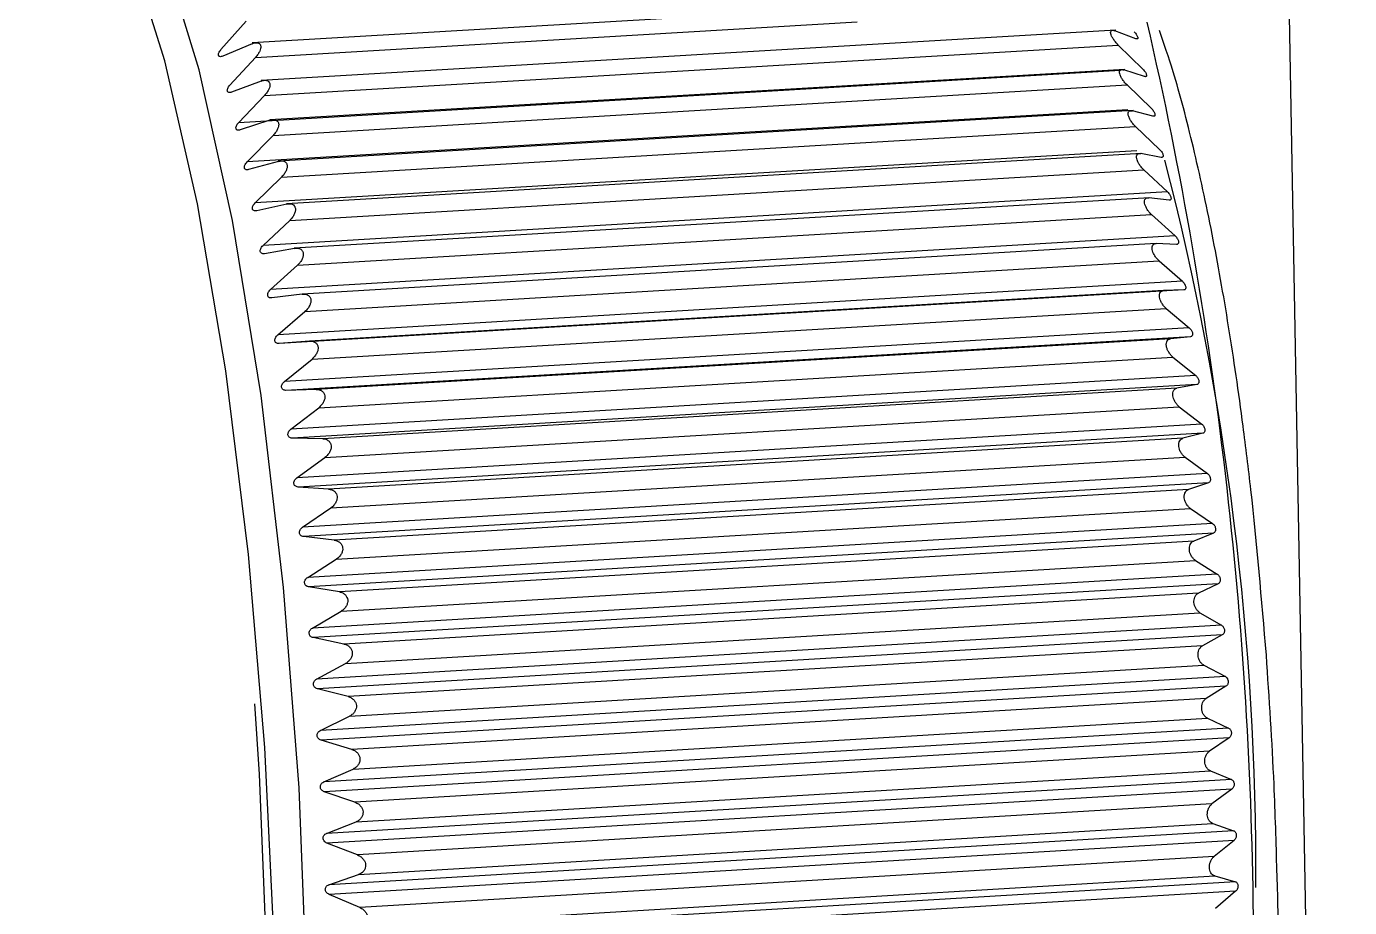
# Model space of a CAD drawing. Header units: millimetres. Extents: x 0 to 279, y 0 to 216.
# Drawn here: x 45.332 to 48.077, y 175.071 to 176.899 of the extents above; entities that cross this region are included whole.
import ezdxf

# ---------------------------------------------------------------- set-up
doc = ezdxf.new("R2010")
doc.units = ezdxf.units.MM

msp = doc.modelspace()

# ---------------------------------------------------------------- linework, layer by layer
at = {"color": 7, "linetype": 'Continuous', "lineweight": 25}
for p, q in [((48.077, 170.0742), (47.9397, 177.6115)), ((47.0393, 176.9375), (45.7998, 176.8644)), ((45.7353, 176.8507), (45.7877, 176.9093)), ((47.5922, 176.8912), (45.8184, 176.7866)), ((47.6335, 176.8732), (47.5901, 176.8899)), ((45.7998, 176.8628), (45.7388, 176.837)), ((45.8255, 176.7556), (47.597, 176.8601)), ((47.597, 176.8601), (47.6482, 176.8099)), ((45.7538, 176.7769), (45.8069, 176.8345)), ((47.6105, 176.8095), (45.8365, 176.7049)), ((47.6516, 176.7948), (47.6085, 176.8086)), ((45.8186, 176.7854), (45.7573, 176.7625)), ((45.8436, 176.6728), (47.6153, 176.7774)), ((47.6153, 176.7774), (47.6659, 176.7285)), ((45.7718, 176.6991), (45.8255, 176.7556)), ((47.6282, 176.7242), (45.8541, 176.6194)), ((47.6691, 176.7127), (47.6264, 176.7236)), ((45.8369, 176.704), (45.7752, 176.684)), ((45.861, 176.5864), (47.6329, 176.691)), ((47.6329, 176.691), (47.683, 176.6436)), ((45.7893, 176.6177), (45.8436, 176.6728)), ((45.8546, 176.6189), (45.7926, 176.6019)), ((47.6453, 176.6354), (45.871, 176.5306)), ((47.6861, 176.6272), (47.6437, 176.635)), ((45.8062, 176.5327), (45.861, 176.5864)), ((45.8779, 176.4965), (47.6499, 176.6012)), ((47.6499, 176.6012), (47.6994, 176.5554)), ((47.6994, 176.5554), (45.8225, 176.4444)), ((45.8717, 176.5303), (45.8094, 176.5163)), ((47.6616, 176.5434), (45.8872, 176.4385)), ((47.7024, 176.5384), (47.6603, 176.5432)), ((45.8941, 176.4035), (47.6662, 176.5083)), ((47.6662, 176.5083), (47.7151, 176.4641)), ((45.8225, 176.4444), (45.8779, 176.4965)), ((47.7151, 176.4641), (45.8381, 176.3531)), ((47.6761, 176.4484), (45.9038, 176.3435)), ((47.718, 176.4466), (47.6761, 176.4484)), ((45.8881, 176.4384), (45.8255, 176.4274)), ((45.8381, 176.3531), (45.8941, 176.4035)), ((45.9095, 176.3075), (47.6818, 176.4124)), ((47.6818, 176.4124), (47.7301, 176.3701)), ((47.7301, 176.3701), (45.853, 176.259)), ((45.9038, 176.3435), (45.841, 176.3355)), ((47.7329, 176.3521), (45.8557, 176.2409)), ((47.6912, 176.3508), (45.9188, 176.2459)), ((47.7329, 176.3521), (47.6912, 176.3508)), ((45.853, 176.259), (45.9095, 176.3075)), ((45.9242, 176.2089), (47.6966, 176.3139)), ((47.6966, 176.3139), (47.7444, 176.2736)), ((47.7444, 176.2736), (45.8671, 176.1624)), ((47.747, 176.2551), (45.8697, 176.1439)), ((47.747, 176.2551), (47.7055, 176.2508)), ((45.9188, 176.2459), (45.8557, 176.2409)), ((47.7055, 176.2508), (45.933, 176.1458)), ((45.8671, 176.1624), (45.9242, 176.2089)), ((45.938, 176.1079), (47.7106, 176.213)), ((47.7106, 176.213), (47.7578, 176.1748)), ((47.7578, 176.1748), (45.8804, 176.0635)), ((45.933, 176.1458), (45.8697, 176.1439)), ((47.7602, 176.1559), (45.8828, 176.0446)), ((47.7189, 176.1485), (45.9463, 176.0434)), ((47.7602, 176.1559), (47.7189, 176.1485)), ((45.8804, 176.0635), (45.938, 176.1079)), ((45.951, 176.0048), (47.7236, 176.11)), ((47.7236, 176.11), (47.7704, 176.074)), ((47.7704, 176.074), (45.8929, 175.9626)), ((45.9463, 176.0434), (45.8828, 176.0446)), ((47.7726, 176.0548), (45.8952, 175.9434)), ((47.7314, 176.0444), (45.9587, 175.9392)), ((47.7726, 176.0548), (47.7314, 176.0444)), ((45.8929, 175.9626), (45.951, 176.0048)), ((45.9631, 175.8999), (47.7358, 176.0052)), ((47.7358, 176.0052), (47.782, 175.9715)), ((47.782, 175.9715), (45.9045, 175.86)), ((47.7841, 175.952), (45.9066, 175.8405)), ((47.7841, 175.952), (47.743, 175.9385)), ((45.9587, 175.9392), (45.8952, 175.9434)), ((47.743, 175.9385), (45.9703, 175.8333)), ((45.9045, 175.86), (45.9631, 175.8999)), ((45.9743, 175.7935), (47.7471, 175.8988)), ((47.7471, 175.8988), (47.7928, 175.8676)), ((47.7928, 175.8676), (45.9152, 175.756)), ((45.9703, 175.8333), (45.9066, 175.8405)), ((47.7947, 175.8479), (45.9171, 175.7363)), ((47.7947, 175.8479), (47.7536, 175.8314)), ((47.7536, 175.8314), (45.9809, 175.726)), ((45.9152, 175.756), (45.9743, 175.7935)), ((45.9846, 175.6858), (47.7573, 175.7912)), ((47.7573, 175.7912), (47.8026, 175.7626)), ((47.8026, 175.7626), (45.925, 175.6509)), ((45.9809, 175.726), (45.9171, 175.7363)), ((47.8043, 175.7426), (45.9267, 175.631)), ((47.8043, 175.7426), (47.7633, 175.7232)), ((47.7633, 175.7232), (45.9905, 175.6177)), ((45.925, 175.6509), (45.9846, 175.6858)), ((45.9938, 175.5772), (47.7666, 175.6827)), ((47.7666, 175.6827), (47.8114, 175.6567)), ((47.8114, 175.6567), (45.9338, 175.5449)), ((45.9905, 175.6177), (45.9267, 175.631)), ((47.813, 175.6366), (45.9354, 175.5249)), ((47.813, 175.6366), (47.7719, 175.6143)), ((47.7719, 175.6143), (45.9991, 175.5087)), ((45.9338, 175.5449), (45.9938, 175.5772)), ((46.0021, 175.468), (47.7749, 175.5736)), ((47.7749, 175.5736), (47.8193, 175.5502)), ((47.8193, 175.5502), (45.9416, 175.4384)), ((45.9991, 175.5087), (45.9354, 175.5249)), ((47.8206, 175.5301), (45.943, 175.4183)), ((47.8206, 175.5301), (47.7795, 175.5049)), ((47.7795, 175.5049), (46.0068, 175.3992)), ((45.9416, 175.4384), (46.0021, 175.468)), ((46.0093, 175.3585), (47.7821, 175.4641)), ((47.7821, 175.4641), (47.8261, 175.4435)), ((47.8261, 175.4435), (45.9485, 175.3316)), ((46.0068, 175.3992), (45.943, 175.4183)), ((47.8272, 175.4234), (45.9496, 175.3114)), ((47.8272, 175.4234), (47.7861, 175.3953)), ((47.7861, 175.3953), (46.0133, 175.2896)), ((45.9485, 175.3316), (46.0093, 175.3585)), ((46.0155, 175.2489), (47.7883, 175.3546)), ((47.7883, 175.3546), (47.8318, 175.3369)), ((47.8318, 175.3369), (45.9542, 175.2249)), ((46.0133, 175.2896), (45.9496, 175.3114)), ((47.8328, 175.3168), (45.9552, 175.2047)), ((47.8328, 175.3168), (47.7916, 175.286)), ((47.7916, 175.286), (46.0188, 175.1802)), ((45.9542, 175.2249), (46.0155, 175.2489)), ((46.0206, 175.1396), (47.7933, 175.2454)), ((47.7933, 175.2454), (47.8365, 175.2305)), ((47.8365, 175.2305), (45.959, 175.1184)), ((47.8373, 175.2105), (45.9598, 175.0984)), ((47.8373, 175.2105), (47.7959, 175.1771)), ((46.0188, 175.1802), (45.9552, 175.2047)), ((47.7959, 175.1771), (46.0233, 175.0712)), ((45.959, 175.1184), (46.0206, 175.1396)), ((46.0246, 175.0308), (47.7973, 175.1367)), ((47.7973, 175.1367), (47.8401, 175.1248)), ((46.0233, 175.0712), (45.9598, 175.0984)), ((47.8401, 175.1248), (45.9627, 175.0126)), ((47.8407, 175.105), (45.9633, 174.9928)), ((47.8407, 175.105), (47.7992, 175.069))]:
    msp.add_line(p, q, dxfattribs=at)
at = {"color": 8, "linetype": 'Continuous', "lineweight": 25}
for p, q in [((45.8069, 176.8345), (47.0553, 176.9081)), ((47.6018, 176.8071), (45.7718, 176.6991)), ((47.6168, 176.7256), (45.7893, 176.6177)), ((47.6353, 176.6407), (45.8062, 176.5327))]:
    msp.add_line(p, q, dxfattribs=at)
at = {"color": 7, "linetype": 'Continuous', "lineweight": 25, "flags": 128}
for points in [[(45.9135, 174.9051), (45.8974, 175.3194), (45.8653, 175.7349), (45.8185, 176.133), (45.7592, 176.4963), (45.6901, 176.8088), (45.614, 177.0567), (45.5345, 177.2294), (45.455, 177.3193), (45.3789, 177.3227), (45.3434, 177.2921)], [(45.6142, 173.3549), (45.6512, 173.382), (45.7149, 173.4943), (45.7686, 173.6824), (45.8099, 173.9387), (45.8371, 174.2526), (45.8492, 174.6114), (45.8456, 175.0003), (45.8264, 175.4032), (45.7924, 175.8034), (45.7451, 176.1844), (45.6864, 176.5305), (45.6187, 176.8275), (45.5448, 177.063), (45.4678, 177.2277), (45.3909, 177.3147), (45.3199, 177.322)], [(45.8045, 175.4937), (45.8146, 175.3478), (45.8285, 175.0025)]]:
    msp.add_lwpolyline(points, dxfattribs=at)
at = {"color": 7, "linetype": 'Continuous', "lineweight": 25}
for centre, radius, start, end in [((39.236, 174.9672), 8.6419, 0.36698, 12.97648), ((41.9976, 175.1421), 5.8852, 359.71546, 14.55424)]:
    msp.add_arc(centre, radius, start, end, dxfattribs=at)
for points, knots in [([(47.5817, 176.8834), (47.5815, 176.8842), (47.5812, 176.8858), (47.5814, 176.8885), (47.5829, 176.8905), (47.5859, 176.8911), (47.5886, 176.8903), (47.5901, 176.8899)], [0, 0, 0, 0, 0.115954, 0.236498, 0.492094, 0.722923, 1, 1, 1, 1]), ([(47.597, 176.8601), (47.595, 176.8622), (47.5914, 176.866), (47.5867, 176.8726), (47.5832, 176.8785), (47.5822, 176.8818), (47.5817, 176.8834)], [0, 0, 0, 0, 0.3092814, 0.5742652, 0.8012087, 1, 1, 1, 1]), ([(47.63, 176.8875), (47.6309, 176.8865), (47.6327, 176.8846), (47.635, 176.8815), (47.6367, 176.8786), (47.6376, 176.8761), (47.6378, 176.8742), (47.6371, 176.873), (47.6357, 176.8725), (47.6342, 176.8729), (47.6335, 176.8732)], [0, 0, 0, 0, 0.149554, 0.286742, 0.39793, 0.499998, 0.60209, 0.713222, 0.850456, 1, 1, 1, 1]), ([(47.9044, 175.5947), (47.8946, 175.7103), (47.8809, 175.8721), (47.853, 176.098), (47.8268, 176.2783), (47.7921, 176.4731), (47.7534, 176.6505), (47.7165, 176.7921), (47.692, 176.8626), (47.6824, 176.8902)], [0, 0, 0, 0, 0.2231824, 0.3123846, 0.4576286, 0.6031379, 0.753587, 0.9036098, 1, 1, 1, 1]), ([(45.7998, 176.8628), (45.8019, 176.8636), (45.8059, 176.865), (45.8112, 176.8651), (45.8148, 176.8637), (45.8168, 176.8614), (45.8177, 176.8591), (45.818, 176.8563), (45.8176, 176.8525), (45.8158, 176.8473), (45.8122, 176.8408), (45.8087, 176.8367), (45.8069, 176.8345)], [0, 0, 0, 0, 0.140336, 0.257699, 0.380393, 0.442016, 0.50203, 0.561821, 0.62279, 0.729753, 0.853343, 1, 1, 1, 1]), ([(45.7388, 176.837), (45.7377, 176.8366), (45.7356, 176.8359), (45.7329, 176.836), (45.731, 176.8369), (45.73, 176.8386), (45.7299, 176.841), (45.7308, 176.844), (45.7326, 176.8474), (45.7344, 176.8495), (45.7353, 176.8507)], [0, 0, 0, 0, 0.149554, 0.286742, 0.39793, 0.499998, 0.60209, 0.713222, 0.850456, 1, 1, 1, 1]), ([(47.6002, 176.8008), (47.6, 176.8017), (47.5997, 176.8034), (47.6, 176.8063), (47.6014, 176.8086), (47.6045, 176.8095), (47.6071, 176.8089), (47.6085, 176.8086)], [0, 0, 0, 0, 0.115134, 0.235017, 0.49707, 0.726554, 1, 1, 1, 1]), ([(47.6153, 176.7774), (47.6133, 176.7794), (47.6097, 176.7832), (47.6051, 176.7898), (47.6017, 176.7958), (47.6006, 176.7992), (47.6002, 176.8008)], [0, 0, 0, 0, 0.309281, 0.574265, 0.801209, 1, 1, 1, 1]), ([(47.6482, 176.8099), (47.6491, 176.8089), (47.6509, 176.807), (47.6532, 176.8038), (47.6549, 176.8009), (47.6558, 176.7983), (47.6559, 176.7963), (47.6552, 176.7949), (47.6538, 176.7943), (47.6523, 176.7946), (47.6516, 176.7948)], [0, 0, 0, 0, 0.149554, 0.286742, 0.39793, 0.499998, 0.60209, 0.713222, 0.850456, 1, 1, 1, 1]), ([(45.7573, 176.7625), (45.7561, 176.7621), (45.754, 176.7615), (45.7513, 176.7618), (45.7494, 176.7628), (45.7484, 176.7647), (45.7484, 176.7672), (45.7493, 176.7702), (45.7511, 176.7737), (45.7529, 176.7758), (45.7538, 176.7769)], [0, 0, 0, 0, 0.149554, 0.286742, 0.39793, 0.499998, 0.60209, 0.713222, 0.850456, 1, 1, 1, 1]), ([(45.8186, 176.7854), (45.8207, 176.7861), (45.8246, 176.7873), (45.8301, 176.7871), (45.8337, 176.7854), (45.8357, 176.7828), (45.8365, 176.7804), (45.8368, 176.7775), (45.8364, 176.7736), (45.8346, 176.7684), (45.8309, 176.7618), (45.8274, 176.7578), (45.8255, 176.7556)], [0, 0, 0, 0, 0.13852, 0.253848, 0.382195, 0.443567, 0.503216, 0.562504, 0.622815, 0.728129, 0.85259, 1, 1, 1, 1]), ([(47.618, 176.7146), (47.6179, 176.7155), (47.6176, 176.7173), (47.6179, 176.7204), (47.6194, 176.723), (47.6224, 176.7242), (47.625, 176.7238), (47.6264, 176.7236)], [0, 0, 0, 0, 0.115133, 0.235014, 0.497064, 0.73018, 1, 1, 1, 1]), ([(47.6659, 176.7285), (47.6668, 176.7275), (47.6686, 176.7257), (47.6708, 176.7225), (47.6724, 176.7195), (47.6733, 176.7169), (47.6734, 176.7147), (47.6727, 176.7132), (47.6713, 176.7123), (47.6699, 176.7126), (47.6691, 176.7127)], [0, 0, 0, 0, 0.149554, 0.286742, 0.39793, 0.499998, 0.60209, 0.713222, 0.850456, 1, 1, 1, 1]), ([(45.7752, 176.684), (45.7741, 176.6837), (45.7719, 176.6832), (45.7692, 176.6836), (45.7673, 176.6848), (45.7663, 176.6868), (45.7663, 176.6894), (45.7672, 176.6925), (45.7691, 176.696), (45.7709, 176.698), (45.7718, 176.6991)], [0, 0, 0, 0, 0.149554, 0.286742, 0.39793, 0.499998, 0.60209, 0.713222, 0.850456, 1, 1, 1, 1]), ([(45.8369, 176.704), (45.839, 176.7046), (45.8429, 176.7056), (45.8484, 176.7051), (45.852, 176.7031), (45.854, 176.7003), (45.8549, 176.6977), (45.8551, 176.6948), (45.8547, 176.6909), (45.8528, 176.6856), (45.8491, 176.679), (45.8455, 176.675), (45.8436, 176.6728)], [0, 0, 0, 0, 0.136701, 0.252529, 0.384177, 0.445187, 0.504353, 0.563009, 0.621606, 0.726534, 0.851844, 1, 1, 1, 1]), ([(47.6329, 176.691), (47.631, 176.693), (47.6274, 176.6967), (47.6229, 176.7033), (47.6195, 176.7094), (47.6185, 176.7129), (47.618, 176.7146)], [0, 0, 0, 0, 0.309281, 0.574265, 0.801209, 1, 1, 1, 1]), ([(47.683, 176.6436), (47.6839, 176.6426), (47.6856, 176.6408), (47.6878, 176.6377), (47.6894, 176.6346), (47.6903, 176.6319), (47.6904, 176.6296), (47.6897, 176.628), (47.6883, 176.627), (47.6869, 176.6271), (47.6861, 176.6272)], [0, 0, 0, 0, 0.149554, 0.286742, 0.39793, 0.499998, 0.60209, 0.713222, 0.850456, 1, 1, 1, 1]), ([(45.7926, 176.6019), (45.7914, 176.6016), (45.7893, 176.6012), (45.7866, 176.6018), (45.7847, 176.6032), (45.7837, 176.6053), (45.7837, 176.608), (45.7847, 176.6111), (45.7865, 176.6146), (45.7884, 176.6166), (45.7893, 176.6177)], [0, 0, 0, 0, 0.149554, 0.286742, 0.39793, 0.499998, 0.60209, 0.713222, 0.850456, 1, 1, 1, 1]), ([(45.8546, 176.6189), (45.8567, 176.6194), (45.8607, 176.6202), (45.8662, 176.6194), (45.8698, 176.6171), (45.8718, 176.614), (45.8726, 176.6113), (45.8728, 176.6084), (45.8723, 176.6044), (45.8705, 176.5991), (45.8667, 176.5924), (45.863, 176.5885), (45.861, 176.5864)], [0, 0, 0, 0, 0.134888, 0.255802, 0.386465, 0.446907, 0.505413, 0.563281, 0.61903, 0.724938, 0.851086, 1, 1, 1, 1]), ([(47.6353, 176.6249), (47.6352, 176.6258), (47.6349, 176.6277), (47.6352, 176.631), (47.6367, 176.6338), (47.6397, 176.6354), (47.6423, 176.6351), (47.6437, 176.635)], [0, 0, 0, 0, 0.115132, 0.235012, 0.497061, 0.733902, 1, 1, 1, 1]), ([(47.6499, 176.6012), (47.648, 176.6032), (47.6445, 176.6068), (47.6401, 176.6133), (47.6367, 176.6195), (47.6358, 176.6232), (47.6353, 176.6249)], [0, 0, 0, 0, 0.309281, 0.574265, 0.801209, 1, 1, 1, 1]), ([(47.6994, 176.5554), (47.7003, 176.5545), (47.702, 176.5527), (47.7042, 176.5496), (47.7058, 176.5465), (47.7066, 176.5437), (47.7067, 176.5413), (47.706, 176.5395), (47.7046, 176.5383), (47.7032, 176.5384), (47.7024, 176.5384)], [0, 0, 0, 0, 0.149554, 0.286742, 0.39793, 0.499998, 0.60209, 0.713222, 0.850456, 1, 1, 1, 1]), ([(45.8094, 176.5163), (45.8082, 176.5161), (45.806, 176.5157), (45.8034, 176.5165), (45.8015, 176.518), (45.8005, 176.5202), (45.8005, 176.523), (45.8015, 176.5262), (45.8034, 176.5296), (45.8053, 176.5316), (45.8062, 176.5327)], [0, 0, 0, 0, 0.149554, 0.286742, 0.39793, 0.499998, 0.60209, 0.713222, 0.850456, 1, 1, 1, 1]), ([(45.8717, 176.5303), (45.8738, 176.5306), (45.8778, 176.5313), (45.8834, 176.5301), (45.887, 176.5274), (45.8889, 176.5242), (45.8897, 176.5214), (45.8899, 176.5185), (45.8894, 176.5145), (45.8875, 176.5091), (45.8836, 176.5025), (45.8799, 176.4986), (45.8779, 176.4965)], [0, 0, 0, 0, 0.133021, 0.259619, 0.388849, 0.448549, 0.50625, 0.563212, 0.616477, 0.723332, 0.850309, 1, 1, 1, 1]), ([(47.6518, 176.5319), (47.6517, 176.5328), (47.6515, 176.5348), (47.6518, 176.5383), (47.6533, 176.5414), (47.6563, 176.5433), (47.6589, 176.5432), (47.6603, 176.5432)], [0, 0, 0, 0, 0.115133, 0.235013, 0.497063, 0.73776, 1, 1, 1, 1]), ([(47.6662, 176.5083), (47.6644, 176.5101), (47.6609, 176.5136), (47.6565, 176.5201), (47.6532, 176.5264), (47.6523, 176.5301), (47.6518, 176.5319)], [0, 0, 0, 0, 0.309281, 0.574265, 0.801209, 1, 1, 1, 1]), ([(45.8255, 176.4274), (45.8244, 176.4273), (45.8222, 176.427), (45.8195, 176.428), (45.8176, 176.4296), (45.8167, 176.432), (45.8167, 176.4348), (45.8177, 176.438), (45.8196, 176.4414), (45.8215, 176.4434), (45.8225, 176.4444)], [0, 0, 0, 0, 0.149554, 0.286742, 0.39793, 0.499998, 0.60209, 0.713222, 0.850456, 1, 1, 1, 1]), ([(47.6677, 176.4359), (47.6675, 176.4369), (47.6673, 176.4389), (47.6676, 176.4426), (47.6692, 176.446), (47.6722, 176.4482), (47.6748, 176.4483), (47.6761, 176.4484)], [0, 0, 0, 0, 0.115133, 0.235013, 0.497063, 0.741159, 1, 1, 1, 1]), ([(47.7151, 176.4641), (47.716, 176.4633), (47.7177, 176.4616), (47.7199, 176.4584), (47.7214, 176.4554), (47.7222, 176.4525), (47.7223, 176.45), (47.7216, 176.4481), (47.7202, 176.4467), (47.7188, 176.4467), (47.718, 176.4466)], [0, 0, 0, 0, 0.149554, 0.286742, 0.39793, 0.499998, 0.60209, 0.713222, 0.850456, 1, 1, 1, 1]), ([(45.8881, 176.4384), (45.8902, 176.4387), (45.8943, 176.4391), (45.8999, 176.4376), (45.9036, 176.4346), (45.9053, 176.4312), (45.9063, 176.4275), (45.9061, 176.4224), (45.9038, 176.416), (45.8999, 176.4093), (45.8961, 176.4055), (45.8941, 176.4035)], [0, 0, 0, 0, 0.131275, 0.264103, 0.391506, 0.450314, 0.507087, 0.613706, 0.721539, 0.849415, 1, 1, 1, 1]), ([(47.6818, 176.4124), (47.68, 176.4142), (47.6765, 176.4176), (47.6722, 176.424), (47.669, 176.4303), (47.6681, 176.4341), (47.6677, 176.4359)], [0, 0, 0, 0, 0.309281, 0.574265, 0.801209, 1, 1, 1, 1]), ([(47.7301, 176.3701), (47.731, 176.3693), (47.7327, 176.3677), (47.7348, 176.3646), (47.7363, 176.3615), (47.7371, 176.3586), (47.7372, 176.356), (47.7364, 176.3539), (47.735, 176.3524), (47.7336, 176.3522), (47.7329, 176.3521)], [0, 0, 0, 0, 0.149554, 0.286742, 0.39793, 0.499998, 0.60209, 0.713222, 0.850456, 1, 1, 1, 1]), ([(45.841, 176.3355), (45.8398, 176.3355), (45.8376, 176.3354), (45.835, 176.3365), (45.8331, 176.3383), (45.8322, 176.3407), (45.8322, 176.3436), (45.8333, 176.3468), (45.8352, 176.3502), (45.8371, 176.3521), (45.8381, 176.3531)], [0, 0, 0, 0, 0.149554, 0.286742, 0.39793, 0.499998, 0.60209, 0.713222, 0.850456, 1, 1, 1, 1]), ([(45.9038, 176.3435), (45.9059, 176.3437), (45.9101, 176.3439), (45.9157, 176.342), (45.9193, 176.3387), (45.9211, 176.3351), (45.922, 176.3315), (45.9218, 176.3263), (45.9194, 176.3199), (45.9154, 176.3132), (45.9116, 176.3095), (45.9095, 176.3075)], [0, 0, 0, 0, 0.129586, 0.268123, 0.393665, 0.451524, 0.507285, 0.611252, 0.719975, 0.848645, 1, 1, 1, 1]), ([(47.6827, 176.3373), (47.6826, 176.3383), (47.6824, 176.3403), (47.6827, 176.3442), (47.6843, 176.3478), (47.6873, 176.3503), (47.6899, 176.3507), (47.6912, 176.3508)], [0, 0, 0, 0, 0.115133, 0.235014, 0.497065, 0.743021, 1, 1, 1, 1]), ([(47.6966, 176.3139), (47.6948, 176.3156), (47.6914, 176.3188), (47.6871, 176.3252), (47.684, 176.3315), (47.6831, 176.3354), (47.6827, 176.3373)], [0, 0, 0, 0, 0.309281, 0.574265, 0.801209, 1, 1, 1, 1]), ([(45.8557, 176.2409), (45.8546, 176.2409), (45.8524, 176.2409), (45.8497, 176.2422), (45.8478, 176.2441), (45.8469, 176.2466), (45.847, 176.2496), (45.8481, 176.2528), (45.8501, 176.2562), (45.852, 176.258), (45.853, 176.259)], [0, 0, 0, 0, 0.149554, 0.286742, 0.39793, 0.499998, 0.60209, 0.713222, 0.850456, 1, 1, 1, 1]), ([(47.7444, 176.2736), (47.7453, 176.2728), (47.7469, 176.2712), (47.749, 176.2682), (47.7505, 176.2651), (47.7512, 176.2621), (47.7513, 176.2595), (47.7505, 176.2573), (47.7491, 176.2556), (47.7477, 176.2553), (47.747, 176.2551)], [0, 0, 0, 0, 0.149554, 0.286742, 0.39793, 0.499998, 0.60209, 0.713222, 0.850456, 1, 1, 1, 1]), ([(45.9188, 176.2459), (45.9208, 176.2459), (45.9251, 176.246), (45.9308, 176.2437), (45.9343, 176.24), (45.936, 176.2364), (45.9369, 176.2327), (45.9366, 176.2275), (45.9343, 176.2211), (45.9302, 176.2144), (45.9263, 176.2108), (45.9242, 176.2089)], [0, 0, 0, 0, 0.129195, 0.271889, 0.39558, 0.452448, 0.507125, 0.608937, 0.718552, 0.84797, 1, 1, 1, 1]), ([(47.6969, 176.2361), (47.6968, 176.2372), (47.6966, 176.2393), (47.697, 176.2433), (47.6985, 176.2471), (47.7016, 176.25), (47.7041, 176.2505), (47.7055, 176.2508)], [0, 0, 0, 0, 0.115132, 0.235013, 0.497063, 0.739691, 1, 1, 1, 1]), ([(47.7106, 176.213), (47.7087, 176.2146), (47.7054, 176.2177), (47.7012, 176.224), (47.6981, 176.2302), (47.6973, 176.2343), (47.6969, 176.2361)], [0, 0, 0, 0, 0.309281, 0.574265, 0.801209, 1, 1, 1, 1]), ([(47.7578, 176.1748), (47.7587, 176.174), (47.7603, 176.1725), (47.7623, 176.1695), (47.7638, 176.1664), (47.7645, 176.1634), (47.7645, 176.1607), (47.7638, 176.1584), (47.7624, 176.1566), (47.761, 176.1561), (47.7602, 176.1559)], [0, 0, 0, 0, 0.149554, 0.286742, 0.39793, 0.499998, 0.60209, 0.713222, 0.850456, 1, 1, 1, 1]), ([(45.8697, 176.1439), (45.8685, 176.1439), (45.8663, 176.144), (45.8637, 176.1454), (45.8618, 176.1475), (45.8609, 176.1501), (45.861, 176.1531), (45.8621, 176.1564), (45.8642, 176.1597), (45.8661, 176.1615), (45.8671, 176.1624)], [0, 0, 0, 0, 0.149554, 0.286742, 0.39793, 0.499998, 0.60209, 0.713222, 0.850456, 1, 1, 1, 1]), ([(45.933, 176.1458), (45.9351, 176.1457), (45.9394, 176.1455), (45.945, 176.1428), (45.9491, 176.1383), (45.951, 176.1326), (45.9507, 176.1263), (45.9483, 176.1198), (45.9441, 176.1132), (45.9402, 176.1098), (45.938, 176.1079)], [0, 0, 0, 0, 0.134994, 0.275707, 0.397479, 0.506301, 0.606543, 0.717087, 0.84728, 1, 1, 1, 1]), ([(47.7102, 176.1328), (47.7101, 176.1339), (47.7099, 176.1361), (47.7104, 176.1402), (47.7119, 176.1443), (47.715, 176.1474), (47.7175, 176.1481), (47.7189, 176.1485)], [0, 0, 0, 0, 0.1151324, 0.2350128, 0.4970625, 0.7360107, 1, 1, 1, 1]), ([(47.7236, 176.11), (47.7218, 176.1116), (47.7185, 176.1145), (47.7144, 176.1206), (47.7114, 176.1269), (47.7106, 176.1309), (47.7102, 176.1328)], [0, 0, 0, 0, 0.309281, 0.574265, 0.801209, 1, 1, 1, 1]), ([(45.8828, 176.0446), (45.8817, 176.0447), (45.8795, 176.0449), (45.8768, 176.0465), (45.875, 176.0487), (45.8741, 176.0514), (45.8742, 176.0544), (45.8754, 176.0576), (45.8774, 176.0609), (45.8794, 176.0626), (45.8804, 176.0635)], [0, 0, 0, 0, 0.149554, 0.286742, 0.39793, 0.499998, 0.60209, 0.713222, 0.850456, 1, 1, 1, 1]), ([(47.7704, 176.074), (47.7712, 176.0733), (47.7728, 176.0719), (47.7749, 176.0689), (47.7763, 176.0658), (47.777, 176.0628), (47.777, 176.06), (47.7762, 176.0576), (47.7748, 176.0556), (47.7734, 176.0551), (47.7726, 176.0548)], [0, 0, 0, 0, 0.149554, 0.286742, 0.39793, 0.499998, 0.60209, 0.713222, 0.850456, 1, 1, 1, 1]), ([(45.9463, 176.0434), (45.9485, 176.0432), (45.9529, 176.0428), (45.9585, 176.0397), (45.9624, 176.035), (45.9643, 176.0292), (45.9639, 176.0229), (45.9615, 176.0165), (45.9572, 176.01), (45.9532, 176.0066), (45.951, 176.0048)], [0, 0, 0, 0, 0.14041, 0.279076, 0.398809, 0.505311, 0.604504, 0.715879, 0.846729, 1, 1, 1, 1]), ([(47.7226, 176.0277), (47.7226, 176.0288), (47.7224, 176.031), (47.7228, 176.0352), (47.7244, 176.0395), (47.7275, 176.0429), (47.73, 176.0439), (47.7314, 176.0444)], [0, 0, 0, 0, 0.115133, 0.235014, 0.497066, 0.732012, 1, 1, 1, 1]), ([(47.7358, 176.0052), (47.7341, 176.0067), (47.7308, 176.0094), (47.7267, 176.0154), (47.7238, 176.0216), (47.723, 176.0257), (47.7226, 176.0277)], [0, 0, 0, 0, 0.3092814, 0.5742652, 0.8012087, 1, 1, 1, 1]), ([(45.8952, 175.9434), (45.894, 175.9435), (45.8918, 175.9439), (45.8891, 175.9456), (45.8873, 175.9479), (45.8865, 175.9506), (45.8866, 175.9537), (45.8878, 175.9569), (45.8899, 175.9601), (45.8919, 175.9618), (45.8929, 175.9626)], [0, 0, 0, 0, 0.149554, 0.286742, 0.39793, 0.499998, 0.60209, 0.713222, 0.850456, 1, 1, 1, 1]), ([(47.782, 175.9715), (47.7829, 175.9708), (47.7845, 175.9695), (47.7865, 175.9666), (47.7878, 175.9636), (47.7885, 175.9605), (47.7885, 175.9576), (47.7877, 175.9551), (47.7863, 175.953), (47.7849, 175.9524), (47.7841, 175.952)], [0, 0, 0, 0, 0.149554, 0.286742, 0.39793, 0.499998, 0.60209, 0.713222, 0.850456, 1, 1, 1, 1]), ([(45.9587, 175.9392), (45.961, 175.9388), (45.9655, 175.9382), (45.971, 175.9347), (45.9748, 175.9298), (45.9766, 175.924), (45.9762, 175.9177), (45.9737, 175.9112), (45.9694, 175.9048), (45.9653, 175.9016), (45.9631, 175.8999)], [0, 0, 0, 0, 0.14553, 0.282147, 0.399781, 0.503856, 0.602586, 0.714748, 0.846215, 1, 1, 1, 1]), ([(47.7341, 175.9209), (47.7341, 175.922), (47.7339, 175.9243), (47.7344, 175.9286), (47.736, 175.9331), (47.7391, 175.9368), (47.7416, 175.9379), (47.743, 175.9385)], [0, 0, 0, 0, 0.115134, 0.235016, 0.49707, 0.728148, 1, 1, 1, 1]), ([(47.7471, 175.8988), (47.7453, 175.9002), (47.7421, 175.9028), (47.7381, 175.9086), (47.7352, 175.9148), (47.7345, 175.919), (47.7341, 175.9209)], [0, 0, 0, 0, 0.309281, 0.574265, 0.801209, 1, 1, 1, 1]), ([(47.7928, 175.8676), (47.7936, 175.867), (47.7952, 175.8657), (47.7972, 175.8629), (47.7985, 175.8599), (47.7992, 175.8568), (47.7991, 175.8539), (47.7983, 175.8512), (47.7968, 175.849), (47.7954, 175.8483), (47.7947, 175.8479)], [0, 0, 0, 0, 0.149554, 0.286742, 0.39793, 0.499998, 0.60209, 0.713222, 0.850456, 1, 1, 1, 1]), ([(45.9066, 175.8405), (45.9055, 175.8407), (45.9032, 175.8412), (45.9006, 175.843), (45.8988, 175.8454), (45.898, 175.8483), (45.8981, 175.8514), (45.8994, 175.8546), (45.9015, 175.8577), (45.9035, 175.8592), (45.9045, 175.86)], [0, 0, 0, 0, 0.149554, 0.286742, 0.39793, 0.499998, 0.60209, 0.713222, 0.850456, 1, 1, 1, 1]), ([(45.9703, 175.8333), (45.9727, 175.8328), (45.9772, 175.8319), (45.9826, 175.8281), (45.9863, 175.823), (45.9881, 175.8172), (45.9876, 175.8109), (45.9851, 175.8045), (45.9807, 175.7982), (45.9766, 175.7951), (45.9743, 175.7935)], [0, 0, 0, 0, 0.150776, 0.285087, 0.40041, 0.501893, 0.600753, 0.713665, 0.845722, 1, 1, 1, 1]), ([(47.7447, 175.8128), (47.7446, 175.8148), (47.7446, 175.8189), (47.7463, 175.8244), (47.7493, 175.829), (47.7521, 175.8306), (47.7536, 175.8314)], [0, 0, 0, 0, 0.198791, 0.425735, 0.690719, 1, 1, 1, 1]), ([(47.7573, 175.7912), (47.7556, 175.7925), (47.7524, 175.795), (47.7485, 175.8006), (47.7457, 175.8067), (47.745, 175.8109), (47.7447, 175.8128)], [0, 0, 0, 0, 0.309281, 0.574265, 0.801209, 1, 1, 1, 1]), ([(47.8026, 175.7626), (47.8034, 175.762), (47.805, 175.7608), (47.8069, 175.7581), (47.8082, 175.7551), (47.8088, 175.752), (47.8088, 175.749), (47.8079, 175.7463), (47.8065, 175.7439), (47.8051, 175.7431), (47.8043, 175.7426)], [0, 0, 0, 0, 0.149554, 0.286742, 0.39793, 0.499998, 0.60209, 0.713222, 0.850456, 1, 1, 1, 1]), ([(45.9171, 175.7363), (45.916, 175.7366), (45.9138, 175.7371), (45.9111, 175.7391), (45.9093, 175.7416), (45.9085, 175.7445), (45.9087, 175.7476), (45.91, 175.7508), (45.9122, 175.7538), (45.9142, 175.7553), (45.9152, 175.756)], [0, 0, 0, 0, 0.149554, 0.286742, 0.39793, 0.499998, 0.60209, 0.713222, 0.850456, 1, 1, 1, 1]), ([(45.9809, 175.726), (45.9833, 175.7254), (45.9878, 175.7243), (45.9933, 175.7201), (45.9969, 175.715), (45.9985, 175.7091), (45.998, 175.7028), (45.9955, 175.6964), (45.991, 175.6902), (45.9868, 175.6874), (45.9846, 175.6858)], [0, 0, 0, 0, 0.154627, 0.287114, 0.40059, 0.499997, 0.599382, 0.712849, 0.845346, 1, 1, 1, 1]), ([(47.7542, 175.7038), (47.7542, 175.7057), (47.7542, 175.7099), (47.756, 175.7156), (47.7589, 175.7205), (47.7618, 175.7222), (47.7633, 175.7232)], [0, 0, 0, 0, 0.198791, 0.425735, 0.690719, 1, 1, 1, 1]), ([(47.7666, 175.6827), (47.7649, 175.6839), (47.7617, 175.6862), (47.7579, 175.6917), (47.7552, 175.6976), (47.7545, 175.7018), (47.7542, 175.7038)], [0, 0, 0, 0, 0.3092814, 0.5742652, 0.8012087, 1, 1, 1, 1]), ([(45.9267, 175.631), (45.9256, 175.6313), (45.9234, 175.6319), (45.9207, 175.6341), (45.919, 175.6366), (45.9182, 175.6396), (45.9184, 175.6427), (45.9197, 175.6458), (45.9219, 175.6488), (45.9239, 175.6502), (45.925, 175.6509)], [0, 0, 0, 0, 0.149554, 0.286742, 0.39793, 0.499998, 0.60209, 0.713222, 0.850456, 1, 1, 1, 1]), ([(47.8114, 175.6567), (47.8122, 175.6561), (47.8138, 175.655), (47.8157, 175.6524), (47.817, 175.6495), (47.8175, 175.6464), (47.8174, 175.6434), (47.8166, 175.6406), (47.8151, 175.6381), (47.8137, 175.6371), (47.813, 175.6366)], [0, 0, 0, 0, 0.149554, 0.286742, 0.39793, 0.499998, 0.60209, 0.713222, 0.850456, 1, 1, 1, 1]), ([(45.9905, 175.6177), (45.9929, 175.617), (45.9975, 175.6157), (46.0029, 175.6113), (46.0064, 175.6059), (46.0081, 175.5999), (46.0075, 175.5936), (46.0048, 175.5873), (46.0003, 175.5814), (45.9961, 175.5787), (45.9938, 175.5772)], [0, 0, 0, 0, 0.154627, 0.287114, 0.40059, 0.499997, 0.599382, 0.712849, 0.845346, 1, 1, 1, 1]), ([(47.7627, 175.594), (47.7627, 175.596), (47.7627, 175.6002), (47.7646, 175.606), (47.7676, 175.6112), (47.7704, 175.6132), (47.7719, 175.6143)], [0, 0, 0, 0, 0.198791, 0.425735, 0.690719, 1, 1, 1, 1]), ([(47.7749, 175.5736), (47.7732, 175.5747), (47.7701, 175.5768), (47.7663, 175.582), (47.7636, 175.5879), (47.763, 175.5921), (47.7627, 175.594)], [0, 0, 0, 0, 0.3092814, 0.5742652, 0.8012087, 1, 1, 1, 1]), ([(47.9264, 175.1461), (47.9247, 175.2061), (47.9206, 175.3544), (47.9105, 175.505), (47.9044, 175.5947)], [0, 0, 0, 0, 0.404582, 1, 1, 1, 1]), ([(45.9354, 175.5249), (45.9342, 175.5252), (45.932, 175.526), (45.9294, 175.5282), (45.9276, 175.5309), (45.9269, 175.5339), (45.9271, 175.537), (45.9285, 175.5401), (45.9307, 175.543), (45.9327, 175.5443), (45.9338, 175.5449)], [0, 0, 0, 0, 0.149554, 0.286742, 0.39793, 0.499998, 0.60209, 0.713222, 0.850456, 1, 1, 1, 1]), ([(47.8193, 175.5502), (47.8201, 175.5497), (47.8216, 175.5487), (47.8234, 175.5462), (47.8247, 175.5433), (47.8252, 175.5403), (47.8251, 175.5372), (47.8242, 175.5343), (47.8228, 175.5317), (47.8213, 175.5307), (47.8206, 175.5301)], [0, 0, 0, 0, 0.149554, 0.286742, 0.39793, 0.499998, 0.60209, 0.713222, 0.850456, 1, 1, 1, 1]), ([(45.9991, 175.5087), (46.0016, 175.5079), (46.0061, 175.5063), (46.0115, 175.5017), (46.015, 175.4962), (46.0166, 175.4901), (46.0159, 175.4838), (46.0132, 175.4776), (46.0086, 175.4719), (46.0044, 175.4694), (46.0021, 175.468)], [0, 0, 0, 0, 0.154627, 0.287114, 0.40059, 0.499997, 0.599382, 0.712849, 0.845346, 1, 1, 1, 1]), ([(47.7702, 175.4839), (47.7702, 175.4859), (47.7702, 175.4901), (47.7721, 175.4961), (47.7752, 175.5015), (47.778, 175.5037), (47.7795, 175.5049)], [0, 0, 0, 0, 0.198791, 0.425735, 0.690719, 1, 1, 1, 1]), ([(47.7821, 175.4641), (47.7804, 175.4651), (47.7773, 175.467), (47.7736, 175.472), (47.771, 175.4777), (47.7704, 175.4819), (47.7702, 175.4839)], [0, 0, 0, 0, 0.309281, 0.574265, 0.801209, 1, 1, 1, 1]), ([(45.943, 175.4183), (45.9418, 175.4187), (45.9396, 175.4195), (45.937, 175.4219), (45.9353, 175.4246), (45.9346, 175.4277), (45.9349, 175.4308), (45.9362, 175.4338), (45.9385, 175.4366), (45.9406, 175.4378), (45.9416, 175.4384)], [0, 0, 0, 0, 0.149554, 0.286742, 0.39793, 0.499998, 0.60209, 0.713222, 0.850456, 1, 1, 1, 1]), ([(47.8261, 175.4435), (47.8269, 175.4431), (47.8284, 175.4422), (47.8302, 175.4397), (47.8314, 175.437), (47.8319, 175.4339), (47.8318, 175.4308), (47.8309, 175.4279), (47.8294, 175.4251), (47.828, 175.424), (47.8272, 175.4234)], [0, 0, 0, 0, 0.149554, 0.286742, 0.39793, 0.499998, 0.60209, 0.713222, 0.850456, 1, 1, 1, 1]), ([(46.0068, 175.3992), (46.0092, 175.3983), (46.0137, 175.3966), (46.019, 175.3916), (46.0225, 175.386), (46.024, 175.3799), (46.0233, 175.3736), (46.0206, 175.3675), (46.0159, 175.362), (46.0116, 175.3597), (46.0093, 175.3585)], [0, 0, 0, 0, 0.154627, 0.287114, 0.40059, 0.499997, 0.599382, 0.712849, 0.845346, 1, 1, 1, 1]), ([(47.7766, 175.3737), (47.7766, 175.3757), (47.7767, 175.3799), (47.7786, 175.386), (47.7817, 175.3917), (47.7845, 175.3941), (47.7861, 175.3953)], [0, 0, 0, 0, 0.198791, 0.425735, 0.690719, 1, 1, 1, 1]), ([(47.7883, 175.3546), (47.7866, 175.3555), (47.7835, 175.3572), (47.7799, 175.362), (47.7773, 175.3676), (47.7768, 175.3717), (47.7766, 175.3737)], [0, 0, 0, 0, 0.309281, 0.574265, 0.801209, 1, 1, 1, 1]), ([(45.9496, 175.3114), (45.9485, 175.3119), (45.9463, 175.3129), (45.9437, 175.3153), (45.942, 175.3182), (45.9413, 175.3212), (45.9416, 175.3243), (45.943, 175.3272), (45.9453, 175.3299), (45.9474, 175.331), (45.9485, 175.3316)], [0, 0, 0, 0, 0.149554, 0.286742, 0.39793, 0.499998, 0.60209, 0.713222, 0.850456, 1, 1, 1, 1]), ([(47.8318, 175.3369), (47.8326, 175.3365), (47.8341, 175.3357), (47.8359, 175.3333), (47.8371, 175.3306), (47.8376, 175.3276), (47.8374, 175.3245), (47.8365, 175.3215), (47.8349, 175.3186), (47.8335, 175.3174), (47.8328, 175.3168)], [0, 0, 0, 0, 0.149554, 0.286742, 0.39793, 0.499998, 0.60209, 0.713222, 0.850456, 1, 1, 1, 1]), ([(46.0133, 175.2896), (46.0158, 175.2886), (46.0202, 175.2866), (46.0256, 175.2815), (46.029, 175.2757), (46.0304, 175.2695), (46.0296, 175.2633), (46.0268, 175.2574), (46.0221, 175.2521), (46.0178, 175.25), (46.0155, 175.2489)], [0, 0, 0, 0, 0.154627, 0.287114, 0.40059, 0.499997, 0.599382, 0.712849, 0.845346, 1, 1, 1, 1]), ([(47.7819, 175.2637), (47.7819, 175.2657), (47.7821, 175.2699), (47.784, 175.2762), (47.7871, 175.282), (47.79, 175.2846), (47.7916, 175.286)], [0, 0, 0, 0, 0.198791, 0.425735, 0.690719, 1, 1, 1, 1]), ([(47.7933, 175.2454), (47.7917, 175.2462), (47.7886, 175.2476), (47.7851, 175.2522), (47.7826, 175.2576), (47.7821, 175.2618), (47.7819, 175.2637)], [0, 0, 0, 0, 0.309281, 0.574265, 0.801209, 1, 1, 1, 1]), ([(45.9552, 175.2047), (45.9541, 175.2053), (45.9519, 175.2063), (45.9493, 175.2089), (45.9476, 175.2118), (45.947, 175.2148), (45.9473, 175.2179), (45.9487, 175.2208), (45.951, 175.2233), (45.9531, 175.2243), (45.9542, 175.2249)], [0, 0, 0, 0, 0.149554, 0.286742, 0.39793, 0.499998, 0.60209, 0.713222, 0.850456, 1, 1, 1, 1]), ([(47.8365, 175.2305), (47.8373, 175.2302), (47.8388, 175.2295), (47.8405, 175.2273), (47.8417, 175.2247), (47.8422, 175.2217), (47.8419, 175.2186), (47.841, 175.2155), (47.8394, 175.2125), (47.838, 175.2112), (47.8373, 175.2105)], [0, 0, 0, 0, 0.149554, 0.286742, 0.39793, 0.499998, 0.60209, 0.713222, 0.850456, 1, 1, 1, 1]), ([(46.0188, 175.1802), (46.0213, 175.179), (46.0257, 175.1769), (46.031, 175.1715), (46.0344, 175.1656), (46.0358, 175.1594), (46.0349, 175.1533), (46.0321, 175.1475), (46.0272, 175.1425), (46.0229, 175.1406), (46.0206, 175.1396)], [0, 0, 0, 0, 0.154627, 0.287114, 0.40059, 0.499997, 0.599382, 0.712849, 0.845346, 1, 1, 1, 1]), ([(47.7861, 175.1542), (47.7861, 175.1562), (47.7863, 175.1605), (47.7884, 175.1668), (47.7915, 175.1728), (47.7944, 175.1756), (47.7959, 175.1771)], [0, 0, 0, 0, 0.1987913, 0.4257348, 0.6907186, 1, 1, 1, 1]), ([(47.7973, 175.1367), (47.7957, 175.1374), (47.7926, 175.1387), (47.7891, 175.143), (47.7867, 175.1482), (47.7863, 175.1523), (47.7861, 175.1542)], [0, 0, 0, 0, 0.309281, 0.574265, 0.801209, 1, 1, 1, 1]), ([(47.7513, 173.7735), (47.7667, 173.7972), (47.8049, 173.8561), (47.8444, 173.9841), (47.885, 174.1824), (47.9123, 174.4321), (47.9266, 174.6905), (47.9297, 174.9205), (47.9291, 175.0677), (47.9267, 175.1377), (47.9264, 175.1461)], [0, 0, 0, 0, 0.102578, 0.255456, 0.432832, 0.610563, 0.766921, 0.892258, 0.987106, 1, 1, 1, 1]), ([(45.9598, 175.0984), (45.9586, 175.099), (45.9564, 175.1001), (45.9539, 175.1028), (45.9522, 175.1057), (45.9516, 175.1088), (45.952, 175.1118), (45.9534, 175.1146), (45.9558, 175.1171), (45.9579, 175.118), (45.959, 175.1184)], [0, 0, 0, 0, 0.149554, 0.286742, 0.39793, 0.499998, 0.60209, 0.713222, 0.850456, 1, 1, 1, 1]), ([(47.8401, 175.1248), (47.8409, 175.1245), (47.8424, 175.1239), (47.8441, 175.1219), (47.8452, 175.1193), (47.8457, 175.1164), (47.8454, 175.1133), (47.8445, 175.1101), (47.8429, 175.1071), (47.8415, 175.1057), (47.8407, 175.105)], [0, 0, 0, 0, 0.149554, 0.286742, 0.39793, 0.499998, 0.60209, 0.713222, 0.850456, 1, 1, 1, 1]), ([(46.0233, 175.0712), (46.0257, 175.07), (46.0302, 175.0676), (46.0354, 175.0621), (46.0387, 175.0561), (46.04, 175.0499), (46.0391, 175.0438), (46.0362, 175.0382), (46.0313, 175.0334), (46.027, 175.0317), (46.0246, 175.0308)], [0, 0, 0, 0, 0.154627, 0.287114, 0.40059, 0.499997, 0.599382, 0.712849, 0.845346, 1, 1, 1, 1])]:
    msp.add_open_spline(points, degree=3, knots=knots, dxfattribs=at)

doc.saveas('drawing.dxf')
